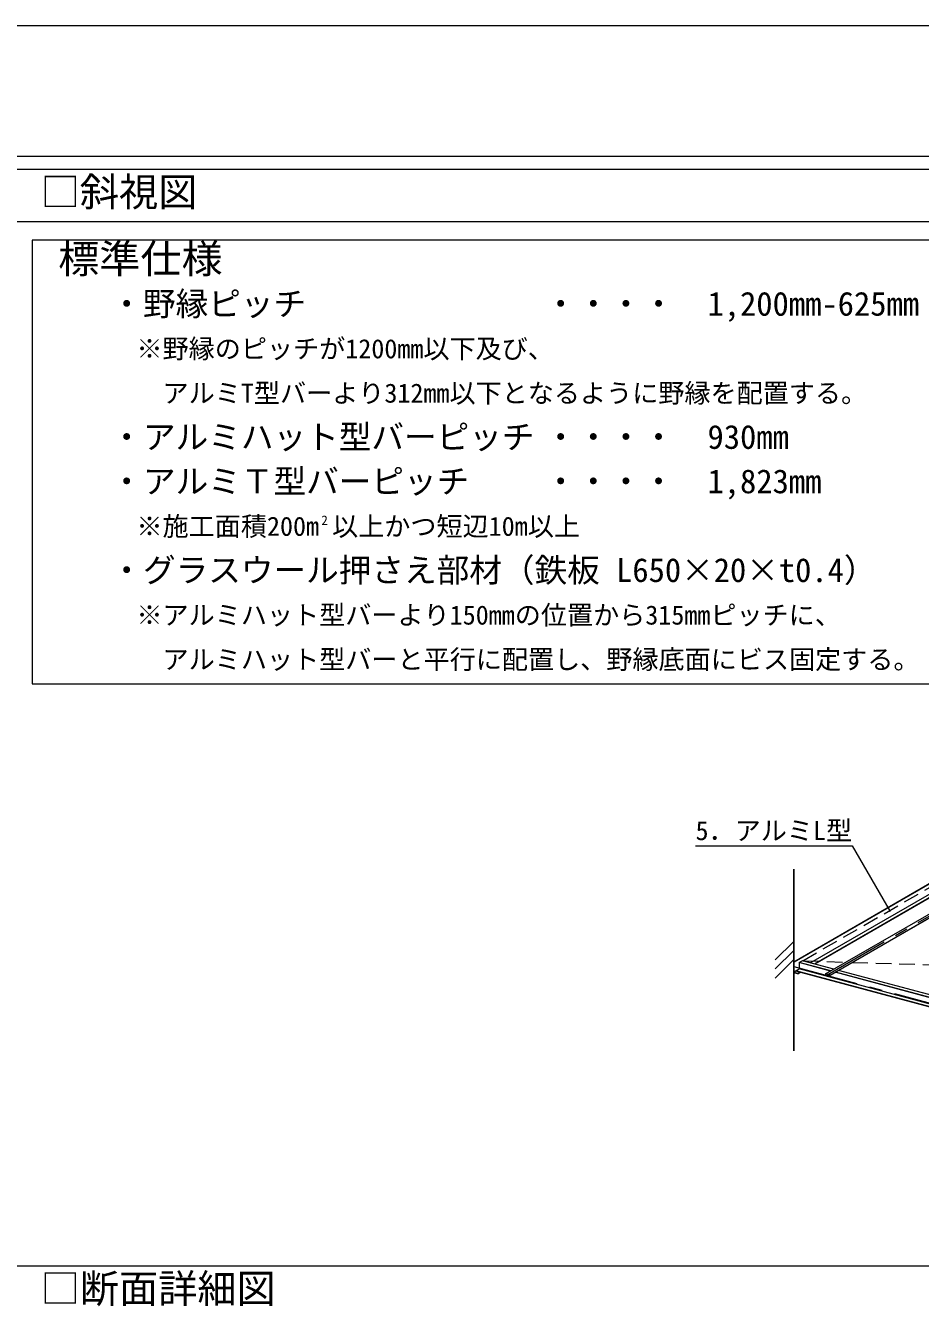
# Model space of a CAD drawing. Units: millimetres, scale not verified. Extents: x -9752 to 9748, y -6991 to 6878.
# Drawn here: x 66 to 3493, y 1972 to 6878 of the extents above; entities that cross this region are included whole.
import ezdxf
from ezdxf.enums import TextEntityAlignment as Align

# ---------------------------------------------------------------- set-up
doc = ezdxf.new("R2010")
doc.units = ezdxf.units.MM
doc.header["$LTSCALE"] = 50
doc.linetypes.add('CHAIN1', pattern=[8, 5, -1, 1, -1])
doc.linetypes.add('DASHED1', pattern=[1.8, 1.2, -0.6])
for name, color, linetype, lineweight in [('3-0_中心線', 4, 'CHAIN1', 9), ('3-2_太線１', 7, 'Continuous', 18), ('3-4_細線', 4, 'Continuous', 9), ('3-6_文字', 4, 'Continuous', 18), ('3-7_極太線', 3, 'Continuous', 18), ('3-8_隠線', 4, 'DASHED1', 9), ('3-C_太線２', 2, 'Continuous', 25), ('F-3_太線２', 3, 'Continuous', 18), ('F-6_文字', 7, 'Continuous', 18)]:
    doc.layers.add(name, color=color, linetype=linetype, lineweight=lineweight)
doc.styles.add('ＭＳ ゴシック', font='')
doc.styles.get('ＭＳ ゴシック').set_extended_font_data('MS Gothic')

msp = doc.modelspace()

# ---------------------------------------------------------------- linework, layer by layer
at = {"layer": '3-0_中心線'}
for p, q in [((3138.44, 3242.97), (6312.54, 5075.53)), ((3008.04, 3273.94), (6344.7, 2379.89))]:
    msp.add_line(p, q, dxfattribs=at)
at = {"layer": '3-2_太線１'}
for p, q in [((3148.71, 3256.65), (3028.97, 3288.73)), ((3029.41, 3289.36), (3040.89, 3295.99)), ((3149.6, 3257.16), (3029.41, 3289.36)), ((3029.41, 3287.86), (3029.41, 3264.36)), ((3161.08, 3263.79), (3041.33, 3295.88)), ((4588.86, 2835.66), (3016.57, 3256.95)), ((4588.86, 2834.66), (3016.57, 3255.95)), ((4588.91, 2846.5), (3029.41, 3264.36)), ((3787.09, 3085.59), (3166.57, 3251.86)), ((3787.22, 3086.31), (3167.46, 3252.37)), ((3798.47, 3093), (3178.94, 3259))]:
    msp.add_line(p, q, dxfattribs=at)
msp.add_lwpolyline([(3016.57, 3255.95), (3016.57, 3256.95), (3029.41, 3264.36)], dxfattribs=at)
for centre, start_param, end_param in [((3029.41, 3288.61), 3.6943472, 6.8359398), ((3040.89, 3295.24), 2.6567018, 3.6943472)]:
    msp.add_ellipse(centre, major_axis=(-0.266, -0.792), ratio=0.544498, start_param=start_param, end_param=end_param, dxfattribs=at)
at = {"layer": '3-4_細線'}
for p, q in [((6167, 5114.53), (3008.04, 3290.71)), ((6168.04, 5114.25), (3009.09, 3290.43)), ((3644.79, 3618.65), (3071.65, 3287.75)), ((3661.13, 3614.27), (3087.99, 3283.37)), ((3662.55, 3613.89), (3089.41, 3282.99)), ((3008.04, 3250.71), (3008.04, 3290.71)), ((3008.04, 3290.71), (3009.09, 3290.43)), ((3009.09, 3251.63), (3009.09, 3290.43)), ((3008.04, 3250.71), (3025.43, 3246.05)), ((3016.57, 3255.95), (3009.09, 3251.63)), ((3009.09, 3251.63), (3025.43, 3247.25)), ((3032.92, 3251.57), (3025.43, 3247.25)), ((3034.34, 3251.19), (3025.43, 3246.05)), ((3025.43, 3247.25), (3025.43, 3246.05))]:
    msp.add_line(p, q, dxfattribs=at)
at = {"layer": '3-6_文字', "color": 7}
msp.add_line((3840.17, 6056.4), (90.17, 6056.4), dxfattribs=at)
for points in [[(90.17, 6056.4), (90.17, 4356.4), (3840.17, 4356.4)], [(2631.87, 3735.94), (3231.87, 3735.94), (3377.04, 3484.5)]]:
    msp.add_lwpolyline(points, dxfattribs=at)
at = {"layer": '3-7_極太線'}
for p, q in [((3129.75, 3245.7), (6303.37, 5077.99)), ((3147.14, 3241.04), (6320.76, 5073.33)), ((3147.14, 3240.64), (6321.23, 5073.21)), ((3129.75, 3245.7), (3129.75, 3245.3)), ((3129.75, 3245.7), (3147.14, 3241.04)), ((3147.14, 3240.64), (3129.75, 3245.3)), ((3147.14, 3241.04), (3147.14, 3240.64))]:
    msp.add_line(p, q, dxfattribs=at)
at = {"layer": '3-8_隠線'}
for p, q in [((3043.08, 3296.16), (3657.16, 3650.69)), ((3044.7, 3295.72), (3207.53, 3290.61)), ((3232.33, 3289.83), (4092.56, 3262.79))]:
    msp.add_line(p, q, dxfattribs=at)
at = {"layer": '3-C_太線２'}
for p, q in [((3008.04, 2951.63), (3008.04, 3646.58)), ((3008.04, 2950.71), (3008.04, 3590.71)), ((3008.04, 3370.14), (2937.33, 3299.43)), ((3008.04, 3335.14), (2937.33, 3264.43)), ((3008.04, 3300.14), (2937.33, 3229.43))]:
    msp.add_line(p, q, dxfattribs=at)
at = {"layer": 'F-3_太線２'}
msp.add_line((-9751.67, 6877.5), (9748.33, 6877.5), dxfattribs=at)
at = {"layer": 'F-6_文字', "color": 3}
for p, q in [((-9751.67, 6377.5), (9748.33, 6377.5)), ((-9751.67, 6327.5), (9748.33, 6327.5)), ((-1.67, 6127.5), (9748.33, 6127.5)), ((-1.67, 2127.5), (9748.33, 2127.5))]:
    msp.add_line(p, q, dxfattribs=at)

# ---------------------------------------------------------------- texts
at = {"layer": '3-6_文字', "color": 7, "style": 'ＭＳ ゴシック', "width": 1.05}
msp.add_text('標準仕様', height=110, dxfattribs=at).set_placement((190.17, 5896.4), align=Align.BOTTOM_LEFT)
at = {"layer": '3-6_文字', "style": 'ＭＳ ゴシック'}
for s, height, p in [('・野縁ピッチ', 91.64, (390.17, 5738.9)), ('1,200mm-625mm', 91.64, (2677.67, 5738.9)), ('・・・・\u3000', 91.64, (2052.67, 5738.9)), ('\u3000※野縁のピッチが1200mm以下及び、', 73.31, (390.17, 5581.4)), ('\u3000\u3000アルミT型バーより312mm以下となるように野縁を配置する。', 73.31, (390.17, 5411.4)), ('・アルミハット型バーピッチ', 91.64, (390.17, 5228.9)), ('930mm', 91.64, (2677.67, 5228.9)), ('・・・・\u3000', 91.64, (2052.67, 5228.9)), ('・アルミＴ型バーピッチ', 91.64, (390.17, 5058.9)), ('1,823mm', 91.64, (2677.67, 5058.9)), ('・・・・\u3000', 91.64, (2052.67, 5058.9)), ('\u3000※施工面積200m 以上かつ短辺10m以上', 73.31, (390.17, 4901.4)), ('2', 36.66, (1198.44, 4953.68)), ('・グラスウール押さえ部材（鉄板 L650×20×t0.4）', 91.64, (390.17, 4718.9)), ('\u3000※アルミハット型バーより150mmの位置から315mmピッチに、', 73.31, (390.17, 4561.4)), ('\u3000\u3000アルミハット型バーと平行に配置し、野縁底面にビス固定する。', 73.31, (390.17, 4391.4)), ('5．アルミL型', 73.31, (2631.87, 3735.94))]:
    msp.add_text(s, height=height, dxfattribs=at).set_placement(p, align=Align.BOTTOM_LEFT)
at = {"layer": 'F-6_文字', "style": 'ＭＳ ゴシック'}
for s, p in [('□斜視図', (123.33, 6152.5)), ('□断面詳細図', (123.33, 1952.5))]:
    msp.add_text(s, height=110, dxfattribs=at).set_placement(p, align=Align.BOTTOM_LEFT)

doc.saveas('drawing.dxf')
